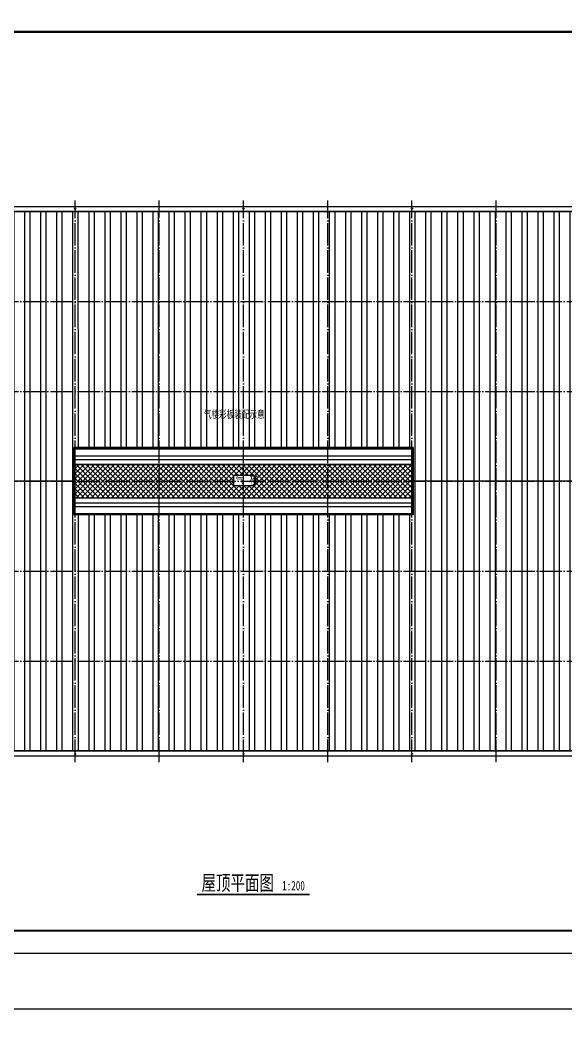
# Model space of a CAD drawing. Extents: x -266287 to 275962, y -324567 to 363765.
# Drawn here: x -169026 to -120395, y -157517 to -68517 of the extents above; entities that cross this region are included whole.
import ezdxf

# ---------------------------------------------------------------- set-up
doc = ezdxf.new("R2010")
doc.units = 0
doc.header["$LTSCALE"] = 1000
doc.linetypes.add('DOTE', pattern=[2.42, 2, -0.2, 0.02, -0.2])
doc.layers.get('0').update_dxf_attribs({"linetype": 'CONTINUOUS'})
for name, color, linetype in [('DIM_SYMB', 3, 'CONTINUOUS'), ('DOTE', 1, 'DOTE'), ('PUB_TEXT', 7, 'CONTINUOUS'), ('PUB_TITLE', 4, 'CONTINUOUS')]:
    doc.layers.add(name, color=color, linetype=linetype)
doc.styles.add('-黑体', font='simhei.ttf', dxfattribs={"width": 0.8})
doc.styles.add('_HZTXT', font='txt.shx', dxfattribs={"width": 0.8, "bigfont": 'hztxt.shx'})
doc.styles.add('_TCH_DIM', font='SIMPLEX', dxfattribs={"bigfont": 'GBCBIG'})

msp = doc.modelspace()

# ---------------------------------------------------------------- hatches: boundary and pattern name
h = msp.add_hatch()
h.set_pattern_fill('ANSI32', color=4, scale=300, angle=45, style=0)
h.set_pattern_definition([(270.0005, (0.9, -219132.3), (-1428.75, -0.012), []), (270.0005, (477.2, -219608.5), (-1428.75, -0.012), [])])
h.paths.add_polyline_path([(-201615.40292, -85567.26316), (-201615.2046, -109567.26316), (-164215.20461, -109566.95412), (-164215.20461, -106566.69496), (-134015.20461, -106566.69496), (-134015.20461, -109566.70458), (-96615.20461, -109566.39554), (-96615.40292, -85566.39554)])
h = msp.add_hatch()
h.set_pattern_fill('ANSI32', color=4, scale=200, angle=135, style=0)
h.set_pattern_definition([(180, (0, 0), (-6e-14, -952.5), []), (180, (-317.5, 317.5), (-6e-14, -952.5), [])])
h.paths.add_polyline_path([(-164115.20461, -106566.69496), (-134115.20461, -106566.69496), (-134115.20461, -108066.69496), (-164115.20461, -108066.69496)])
h = msp.add_hatch()
h.set_pattern_fill('ANSI37', color=256, scale=200, style=0)
h.set_pattern_definition([(45, (0, 0), (-224.5064, 224.5064), []), (135, (0, 0), (-224.5064, -224.5064), [])])
h.paths.add_polyline_path([(-164115.20461, -108066.69496), (-134115.20461, -108066.69496), (-134115.20461, -111066.69496), (-164115.20461, -111066.69496)])
h.paths.add_polyline_path([(-149972.48717, -109981.98435), (-148170.37862, -109981.98435), (-148170.37862, -109019.53594), (-149972.48717, -109019.53594)], flags=16)
h = msp.add_hatch()
h.set_pattern_fill('ANSI32', color=4, scale=300, angle=45, style=0)
h.set_pattern_definition([(90, (0, 0), (-1428.75, 2e-13), []), (90, (476.3, 476.3), (-1428.75, 2e-13), [])])
h.paths.add_polyline_path([(-201615.20461, -133566.69496), (-201615.20461, -109566.69496), (-164215.20461, -109566.69496), (-164215.20461, -112566.69496), (-134015.20461, -112566.69496), (-134015.20461, -109566.69496), (-96615.20461, -109566.69496), (-96615.20461, -133566.69496)])
h = msp.add_hatch()
h.set_pattern_fill('ANSI32', color=4, scale=200, angle=135, style=0)
h.set_pattern_definition([(180, (8e-10, -219133.4), (-7e-12, 952.5), []), (180, (-317.5, -219450.9), (-7e-12, 952.5), [])])
h.paths.add_polyline_path([(-164115.20461, -112566.69496), (-134115.20461, -112566.69496), (-134115.20461, -111066.69496), (-164115.20461, -111066.69496)])

# ---------------------------------------------------------------- linework, layer by layer
for p, q in [((-201615.20461, -85116.69496), (-96375.20461, -85116.69496)), ((-201855.20461, -85566.69496), (-96375.20461, -85566.69496)), ((-96615.20461, -85566.69496), (-201615.20461, -85566.69496)), ((-134015.20461, -106566.69496), (-164215.20461, -106566.69496)), ((-164115.20461, -112566.69496), (-164115.20461, -106566.69496)), ((-134115.20461, -111066.69496), (-134115.20461, -106566.69496)), ((-164215.20461, -109566.69496), (-201615.20461, -109566.69496)), ((-96375.20461, -109566.69496), (-134015.20461, -109566.69496)), ((-134015.20461, -112566.69496), (-164215.20461, -112566.69496)), ((-201855.20461, -133566.69496), (-96375.20461, -133566.69496)), ((-201855.20461, -134016.69496), (-96375.20461, -134016.69496)), ((-96615.20461, -133566.69496), (-201615.20461, -133566.69496))]:
    msp.add_line(p, q)
for points in [[(-164215.20461, -106566.69496), (-134015.20461, -106566.69496), (-134015.20461, -112566.69496), (-164215.20461, -112566.69496)], [(-164115.20461, -106566.69496), (-134115.20461, -106566.69496), (-134115.20461, -112566.69496), (-164115.20461, -112566.69496)], [(-164115.20461, -106566.69496), (-134115.20461, -106566.69496), (-134115.20461, -108066.69496), (-164115.20461, -108066.69496)], [(-164115.20461, -108066.69496), (-134115.20461, -108066.69496), (-134115.20461, -111066.69496), (-164115.20461, -111066.69496)], [(-149972.48717, -109019.53594), (-148170.37862, -109019.53594), (-148170.37862, -109981.98435), (-149972.48717, -109981.98435)]]:
    msp.add_lwpolyline(points, close=True)
at = {"const_width": 50}
for points in [[(-164215.20461, -109566.69496), (-201855.20461, -109566.69496)], [(-134015.20461, -109566.69496), (-96375.20461, -109566.69496)]]:
    msp.add_lwpolyline(points, dxfattribs=at)
for centre in [(-164115.20461, -85312.1983), (-149115.20461, -85312.1983), (-134115.20461, -85312.1983), (-164115.20461, -133821.19162), (-149115.20461, -133821.19162), (-134115.20461, -133821.19162)]:
    msp.add_circle(centre, 50)
at = {"layer": 'DIM_SYMB', "const_width": 140}
msp.add_lwpolyline([(-153248.58376, -146354.35117), (-143231.91146, -146354.35117)], dxfattribs=at)
at = {"layer": 'DOTE'}
for p, q in [((-164115.20461, -134566.69496), (-164115.20461, -84566.69496)), ((-156615.20461, -134566.69496), (-156615.20461, -84566.69496)), ((-149115.20461, -134566.69496), (-149115.20461, -84566.69496)), ((-141615.20461, -134566.69496), (-141615.20461, -84566.69496)), ((-134115.20461, -134566.69496), (-134115.20461, -84566.69496)), ((-126615.20461, -134566.69496), (-126615.20461, -84566.69496)), ((-202615.20461, -85566.69496), (-95615.20461, -85566.69496)), ((-202615.20461, -85566.69496), (-95615.20461, -85566.69496)), ((-202615.20461, -85566.69496), (-95615.20461, -85566.69496)), ((-202615.20461, -93566.69496), (-95615.20461, -93566.69496)), ((-202615.20461, -101566.69496), (-95615.20461, -101566.69496)), ((-202615.20461, -109566.69496), (-95615.20461, -109566.69496)), ((-202615.20461, -117566.69496), (-95615.20461, -117566.69496)), ((-202615.20461, -125566.69496), (-95615.20461, -125566.69496)), ((-202615.20461, -133566.69496), (-95615.20461, -133566.69496)), ((-202615.20461, -133566.69496), (-95615.20461, -133566.69496))]:
    msp.add_line(p, q, dxfattribs=at)
at = {"layer": 'PUB_TITLE'}
for points in [[(-220364.58828, -151566.69496), (-71764.58828, -151566.69496), (-71764.58828, -67566.69496), (-220364.58828, -67566.69496)], [(-220364.58828, -240566.69496), (-71764.58828, -240566.69496), (-71764.58828, -156566.69496), (-220364.58828, -156566.69496)]]:
    msp.add_lwpolyline(points, close=True, dxfattribs=at)
at = {"layer": 'PUB_TITLE', "const_width": 200}
msp.add_lwpolyline([(-215364.58828, -149566.69496), (-73764.58828, -149566.69496), (-73764.58828, -69566.69496), (-215364.58828, -69566.69496)], close=True, dxfattribs=at)

# ---------------------------------------------------------------- texts
at = {"layer": 'PUB_TEXT', "style": '_TCH_DIM'}
msp.add_text('气楼彩板装配示意', height=675.177305, dxfattribs=at).set_placement((-152644.86171, -104009.40599))
at = {"layer": 'PUB_TEXT', "width": 0.7}
for s, height, style, p in [('气 楼', 800, '_HZTXT', (-149822.92108, -109892.23064)), ('屋顶平面图', 1350.35461, '-黑体', (-152855.05299, -145984.98947)), ('1:200', 850, '-黑体', (-145675.85679, -145984.98947))]:
    msp.add_text(s, height=height, dxfattribs=dict(at, style=style)).set_placement(p)

doc.saveas('drawing.dxf')
